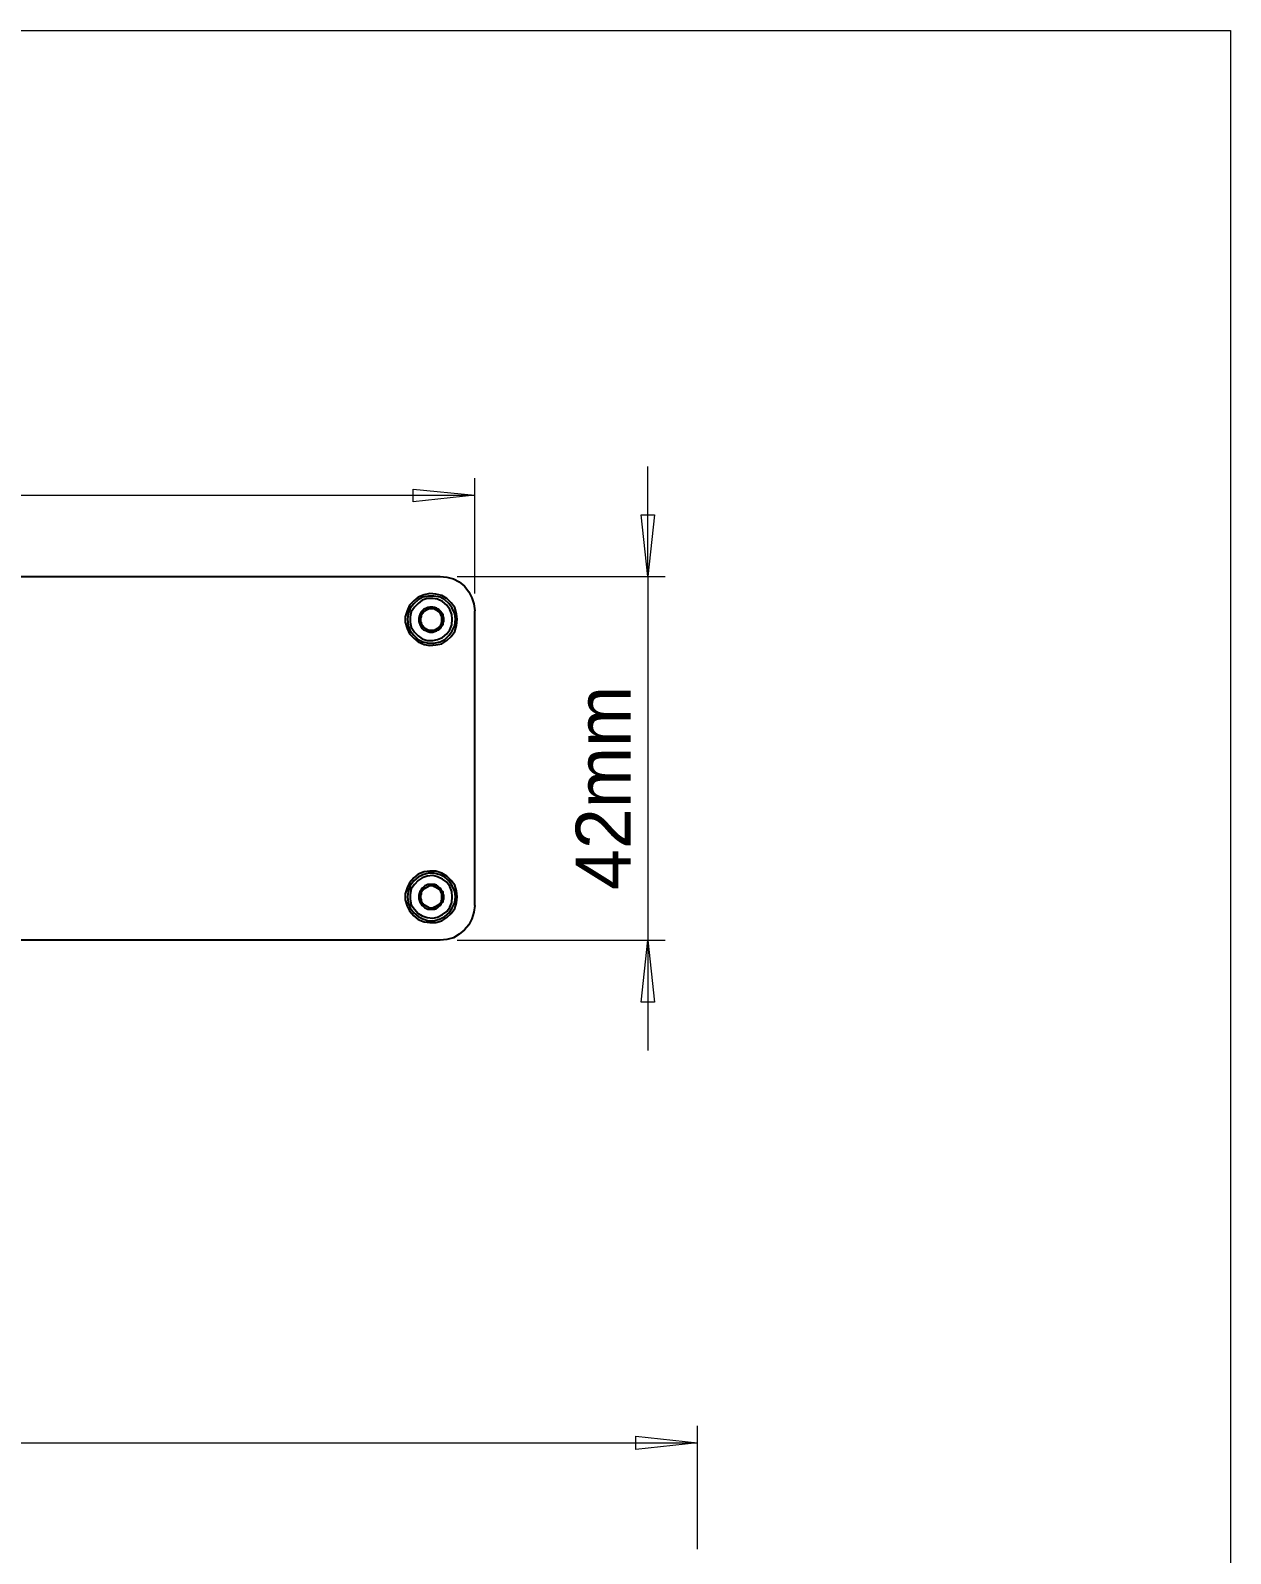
# Model space of a CAD drawing. Header units: inches. Extents: x 10 to 287, y 10 to 200.
# Drawn here: x 217.7 to 287, y 112.1 to 200 of the extents above; entities that cross this region are included whole.
import ezdxf

# ---------------------------------------------------------------- set-up
doc = ezdxf.new("R2010")
doc.units = ezdxf.units.IN
doc.header["$MEASUREMENT"] = 0
doc.layers.add('Layer 1', color=7, linetype='Continuous')

msp = doc.modelspace()

# ---------------------------------------------------------------- linework, layer by layer
at = {"layer": 'Layer 1', "color": 9, "lineweight": 18, "true_color": 0xc0c0c0}
for points in [[(9.984, 199.99), (286.985, 199.99)], [(286.985, 199.99), (286.985, 9.984)]]:
    msp.add_lwpolyline(points, dxfattribs=at)
at = {"layer": 'Layer 1', "color": 8, "lineweight": 18, "true_color": 0x808080}
for points in [[(243.382, 167.499), (243.382, 174.166)], [(253.365, 168.487), (253.365, 174.837)], [(177.377, 173.179), (243.382, 173.179)], [(239.818, 173.531), (243.382, 173.179)], [(239.818, 172.79), (239.818, 173.531)], [(243.382, 173.179), (239.818, 172.79)], [(252.977, 172.05), (253.753, 172.05)], [(253.365, 168.487), (252.977, 172.05)], [(253.753, 172.05), (253.365, 168.487)], [(242.358, 168.487), (254.353, 168.487)], [(253.365, 168.487), (253.365, 147.496)], [(242.358, 147.496), (254.353, 147.496)], [(252.977, 143.933), (253.365, 147.496)], [(253.365, 147.496), (253.753, 143.933)], [(253.365, 147.496), (253.365, 141.146)], [(253.753, 143.933), (252.977, 143.933)], [(252.66, 118.886), (256.222, 118.498)], [(252.66, 118.11), (252.66, 118.886)], [(256.222, 112.36), (256.222, 119.486)], [(171.732, 118.498), (256.222, 118.498)], [(256.222, 118.498), (252.66, 118.11)]]:
    msp.add_lwpolyline(points, dxfattribs=at)
at = {"layer": 'Layer 1', "color": 7, "lineweight": 25, "true_color": 0xffffff}
for points in [[(179.352, 168.487), (241.371, 168.487)], [(241.371, 168.487), (241.759, 168.451), (242.147, 168.346), (242.464, 168.169), (242.782, 167.922), (243.029, 167.605), (243.205, 167.252), (243.311, 166.899), (243.382, 166.511)], [(242.358, 166.017), (242.323, 166.335), (242.217, 166.687), (242.006, 166.97), (241.759, 167.217), (241.476, 167.393), (241.124, 167.464), (240.771, 167.499), (240.453, 167.428), (240.1, 167.287), (239.854, 167.076), (239.607, 166.829), (239.465, 166.511), (239.36, 166.158), (239.36, 165.841), (239.465, 165.488), (239.607, 165.171), (239.854, 164.924), (240.1, 164.712), (240.453, 164.571), (240.771, 164.5), (241.124, 164.536), (241.476, 164.606), (241.759, 164.783), (242.006, 165.029), (242.217, 165.312), (242.323, 165.664), (242.358, 166.017)], [(242.253, 166.017), (242.217, 166.335), (242.076, 166.652), (241.9, 166.899), (241.653, 167.146), (241.371, 167.287), (241.018, 167.358), (240.7, 167.358), (240.383, 167.287), (240.1, 167.146), (239.854, 166.899), (239.642, 166.652), (239.536, 166.335), (239.501, 166.017), (239.536, 165.664), (239.642, 165.347), (239.854, 165.1), (240.1, 164.853), (240.383, 164.712), (240.7, 164.641), (241.018, 164.641), (241.371, 164.712), (241.653, 164.853), (241.9, 165.1), (242.076, 165.347), (242.217, 165.664), (242.253, 166.017)], [(242.076, 166.017), (242.041, 166.299), (241.935, 166.582), (241.759, 166.829), (241.512, 167.04), (241.229, 167.181), (240.947, 167.217), (240.63, 167.217), (240.347, 167.111), (240.1, 166.935), (239.889, 166.723), (239.712, 166.44), (239.642, 166.158), (239.642, 165.841), (239.712, 165.559), (239.889, 165.276), (240.1, 165.065), (240.347, 164.888), (240.63, 164.783), (240.947, 164.783), (241.229, 164.853), (241.512, 164.959), (241.759, 165.171), (241.935, 165.417), (242.041, 165.7), (242.076, 166.017)], [(240.242, 166.37), (240.207, 166.264), (240.171, 166.194), (240.136, 166.088), (240.136, 166.017), (240.136, 165.911), (240.171, 165.806), (240.207, 165.735), (240.242, 165.629)], [(240.242, 166.37), (240.877, 166.723)], [(240.877, 166.723), (240.771, 166.723), (240.665, 166.687), (240.594, 166.652), (240.489, 166.617), (240.418, 166.582), (240.347, 166.511), (240.277, 166.44), (240.242, 166.37)], [(240.559, 166.546), (240.489, 166.511), (240.418, 166.44), (240.383, 166.37), (240.312, 166.299), (240.277, 166.229), (240.277, 166.158), (240.242, 166.088), (240.242, 166.017)], [(240.242, 165.629), (240.242, 165.735), (240.242, 166.37)], [(241.194, 166.546), (241.088, 166.582), (241.018, 166.617), (240.947, 166.617), (240.877, 166.617), (240.771, 166.617), (240.7, 166.617), (240.63, 166.582), (240.559, 166.546)], [(240.877, 166.723), (241.476, 166.37)], [(241.476, 166.37), (241.441, 166.44), (241.371, 166.511), (241.3, 166.582), (241.229, 166.617), (241.159, 166.652), (241.053, 166.687), (240.947, 166.723), (240.877, 166.723)], [(241.476, 166.017), (241.476, 166.088), (241.476, 166.158), (241.441, 166.229), (241.406, 166.299), (241.371, 166.37), (241.3, 166.44), (241.229, 166.511), (241.194, 166.546)], [(241.476, 166.37), (241.476, 165.735), (241.476, 165.629)], [(241.476, 165.629), (241.547, 165.735), (241.547, 165.806), (241.582, 165.911), (241.582, 166.017), (241.582, 166.088), (241.547, 166.194), (241.547, 166.264), (241.476, 166.37)], [(243.382, 149.507), (243.382, 166.511)], [(240.242, 166.017), (240.242, 165.911), (240.277, 165.841), (240.277, 165.77), (240.312, 165.7), (240.383, 165.629), (240.418, 165.559), (240.489, 165.488), (240.559, 165.453)], [(240.877, 165.276), (240.242, 165.629)], [(240.242, 165.629), (240.277, 165.559), (240.347, 165.488), (240.418, 165.417), (240.489, 165.382), (240.594, 165.347), (240.665, 165.312), (240.771, 165.276), (240.877, 165.276)], [(240.559, 165.453), (240.63, 165.417), (240.7, 165.382), (240.771, 165.382), (240.877, 165.382), (240.947, 165.382), (241.018, 165.382), (241.088, 165.417), (241.194, 165.453)], [(241.476, 165.629), (240.877, 165.276)], [(240.877, 165.276), (240.947, 165.276), (241.053, 165.312), (241.159, 165.347), (241.229, 165.382), (241.3, 165.417), (241.371, 165.488), (241.441, 165.559), (241.476, 165.629)], [(241.194, 165.453), (241.229, 165.488), (241.3, 165.559), (241.371, 165.629), (241.406, 165.7), (241.441, 165.77), (241.476, 165.841), (241.476, 165.911), (241.476, 166.017)], [(242.358, 150.001), (242.323, 150.354), (242.217, 150.671), (242.006, 150.954), (241.759, 151.201), (241.476, 151.377), (241.124, 151.483), (240.771, 151.483), (240.453, 151.447), (240.1, 151.306), (239.854, 151.095), (239.607, 150.812), (239.465, 150.53), (239.36, 150.178), (239.36, 149.825), (239.465, 149.472), (239.607, 149.19), (239.854, 148.908), (240.1, 148.696), (240.453, 148.555), (240.771, 148.519), (241.124, 148.519), (241.476, 148.625), (241.759, 148.802), (242.006, 149.049), (242.217, 149.331), (242.323, 149.648), (242.358, 150.001)], [(242.253, 150.001), (242.217, 150.319), (242.076, 150.636), (241.9, 150.918), (241.653, 151.13), (241.371, 151.271), (241.018, 151.377), (240.7, 151.377), (240.383, 151.271), (240.1, 151.13), (239.854, 150.918), (239.642, 150.636), (239.536, 150.319), (239.501, 150.001), (239.536, 149.684), (239.642, 149.366), (239.854, 149.084), (240.1, 148.872), (240.383, 148.731), (240.7, 148.625), (241.018, 148.625), (241.371, 148.731), (241.653, 148.872), (241.9, 149.084), (242.076, 149.366), (242.217, 149.684), (242.253, 150.001)], [(242.076, 150.001), (242.041, 150.319), (241.935, 150.601), (241.759, 150.848), (241.512, 151.024), (241.229, 151.165), (240.947, 151.236), (240.63, 151.201), (240.347, 151.095), (240.1, 150.954), (239.889, 150.707), (239.712, 150.46), (239.642, 150.142), (239.642, 149.86), (239.712, 149.542), (239.889, 149.296), (240.1, 149.049), (240.347, 148.908), (240.63, 148.802), (240.947, 148.766), (241.229, 148.837), (241.512, 148.978), (241.759, 149.154), (241.935, 149.401), (242.041, 149.684), (242.076, 150.001)], [(240.242, 150.354), (240.207, 150.283), (240.171, 150.178), (240.136, 150.107), (240.136, 150.001), (240.136, 149.895), (240.171, 149.825), (240.207, 149.719), (240.242, 149.648)], [(240.242, 150.354), (240.877, 150.707)], [(240.877, 150.707), (240.771, 150.707), (240.665, 150.707), (240.594, 150.671), (240.489, 150.636), (240.418, 150.565), (240.347, 150.495), (240.277, 150.424), (240.242, 150.354)], [(240.559, 150.53), (240.489, 150.495), (240.418, 150.46), (240.383, 150.389), (240.312, 150.319), (240.277, 150.248), (240.277, 150.178), (240.242, 150.072), (240.242, 150.001)], [(240.242, 149.648), (240.242, 149.719), (240.242, 150.354)], [(241.194, 150.53), (241.088, 150.565), (241.018, 150.601), (240.947, 150.636), (240.877, 150.636), (240.771, 150.636), (240.7, 150.601), (240.63, 150.565), (240.559, 150.53)], [(240.877, 150.707), (241.476, 150.354)], [(241.476, 150.354), (241.441, 150.424), (241.371, 150.495), (241.3, 150.565), (241.229, 150.636), (241.159, 150.671), (241.053, 150.707), (240.947, 150.707), (240.877, 150.707)], [(241.476, 150.001), (241.476, 150.072), (241.476, 150.178), (241.441, 150.248), (241.406, 150.319), (241.371, 150.389), (241.3, 150.46), (241.229, 150.495), (241.194, 150.53)], [(241.476, 150.354), (241.476, 149.719), (241.476, 149.648)], [(241.476, 149.648), (241.547, 149.719), (241.547, 149.825), (241.582, 149.895), (241.582, 150.001), (241.582, 150.107), (241.547, 150.178), (241.547, 150.283), (241.476, 150.354)], [(240.242, 150.001), (240.242, 149.931), (240.277, 149.825), (240.277, 149.754), (240.312, 149.684), (240.383, 149.613), (240.418, 149.542), (240.489, 149.507), (240.559, 149.472)], [(240.877, 149.296), (240.242, 149.648)], [(240.242, 149.648), (240.277, 149.578), (240.347, 149.507), (240.418, 149.437), (240.489, 149.366), (240.594, 149.331), (240.665, 149.296), (240.771, 149.296), (240.877, 149.296)], [(240.559, 149.472), (240.63, 149.437), (240.7, 149.401), (240.771, 149.366), (240.877, 149.366), (240.947, 149.366), (241.018, 149.401), (241.088, 149.437), (241.194, 149.472)], [(241.476, 149.648), (240.877, 149.296)], [(240.877, 149.296), (240.947, 149.296), (241.053, 149.296), (241.159, 149.331), (241.229, 149.366), (241.3, 149.437), (241.371, 149.507), (241.441, 149.578), (241.476, 149.648)], [(241.194, 149.472), (241.229, 149.507), (241.3, 149.542), (241.371, 149.613), (241.406, 149.684), (241.441, 149.754), (241.476, 149.825), (241.476, 149.931), (241.476, 150.001)], [(243.382, 149.507), (243.311, 149.119), (243.205, 148.731), (243.029, 148.378), (242.782, 148.096), (242.464, 147.849), (242.147, 147.637), (241.759, 147.532), (241.371, 147.496)], [(241.371, 147.496), (179.352, 147.496)]]:
    msp.add_lwpolyline(points, dxfattribs=at)

# ---------------------------------------------------------------- texts
at = {"layer": 'Layer 1', "color": 8, "true_color": 0x808080, "insert": (252.371, 149.219), "char_height": 3.17332, "attachment_point": 7, "rotation": 90}
msp.add_mtext('\\fCentury Gothic|b0|i0|c0|p34;\\W0.99986; 42mm ', dxfattribs=at)

doc.saveas('drawing.dxf')
